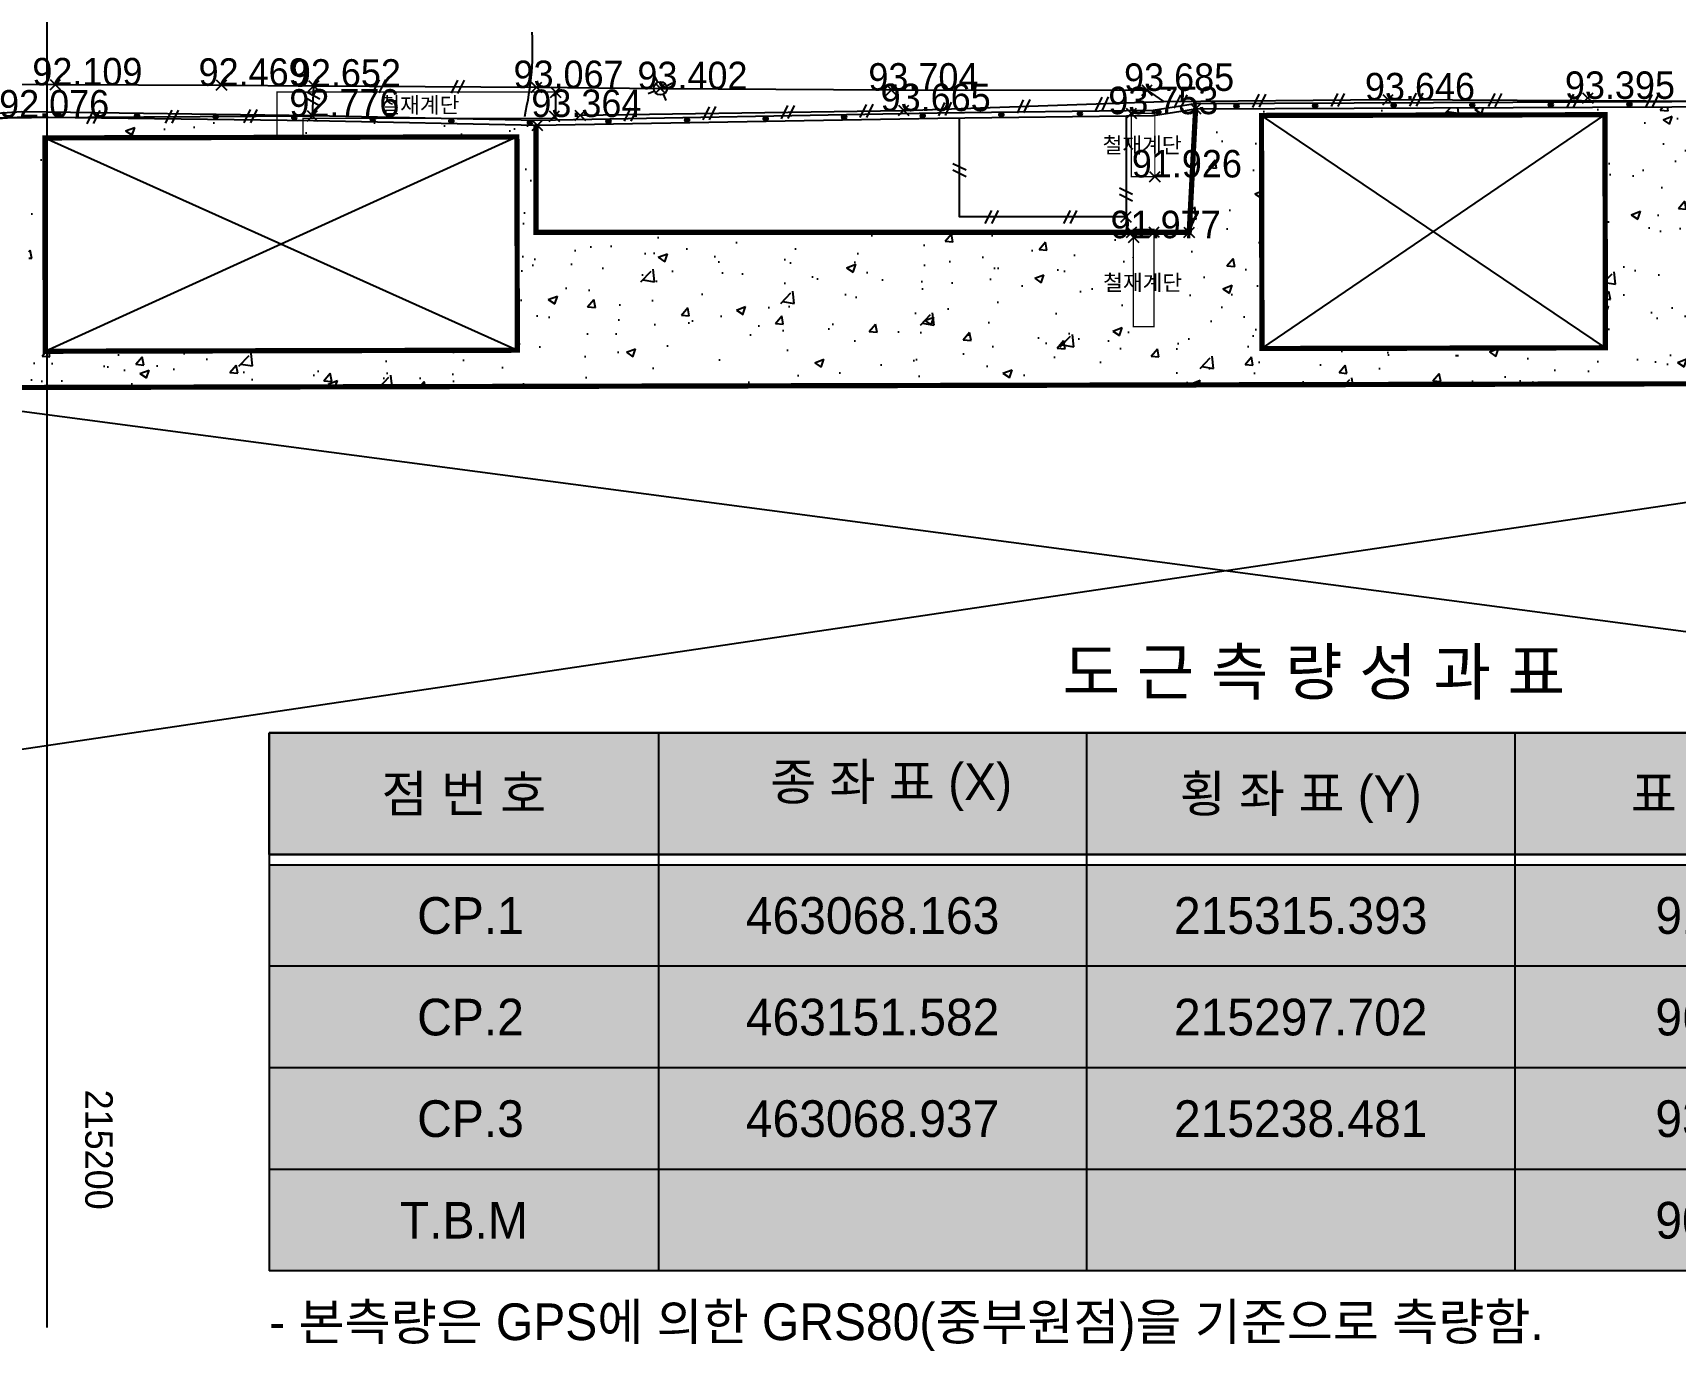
# Model space of a CAD drawing. Header units: millimetres. Extents: x 215151 to 215414, y 463007 to 463197.
# Drawn here: x 215199.5 to 215262.2, y 463008.9 to 463059.2 of the extents above; entities that cross this region are included whole.
import ezdxf
from ezdxf.enums import TextEntityAlignment as Align

# ---------------------------------------------------------------- set-up
doc = ezdxf.new("R2010")
doc.units = ezdxf.units.MM
doc.header["$MEASUREMENT"] = 0
doc.header["$PDMODE"] = 3
doc.header["$PDSIZE"] = 0.2
doc.linetypes.add('DASHED2', pattern=[0.375, 0.25, -0.125])
doc.layers.get('DEFPOINTS').update_dxf_attribs({"color": 155})
for name, color, linetype in [('-$-0-범례', 7, 'Continuous'), ('1M(48)', 48, 'Continuous'), ("CON'C(31)", 31, 'Continuous'), ('PTANNOTELE', 7, 'Continuous'), ('PTLAYER', 1, 'Continuous'), ('TEXT', 7, 'Continuous'), ('가로등(32)', 32, 'Continuous'), ('도각선(5)', 5, 'Continuous'), ('아스팔트도로(1)', 1, 'Continuous'), ('옹벽(4)', 4, 'Continuous'), ('조립식건물(40)', 40, 'Continuous'), ('현황선', 7, 'Continuous'), ('휀스(70)', 70, 'Continuous')]:
    doc.layers.add(name, color=color, linetype=linetype)
doc.styles.add('돋음', font='Dotum.ttf')
pattern_1 = [(50, (0, 0), (3.586300913, -0.313760675), [0.375, -4.125]), (355, (0, 0), (-0.693756668, 3.760960669), [0.3, -3.3]), (100.45144446, (0.299, -0.026), (2.892544234, 3.447199955), [0.31870096, -3.50571056]), (46.1842, (0, 1), (5.336206653, -0.827596404), [0.5625, -6.1875]), (96.6356355, (0.4447, 0.931), (4.67330973, 4.870593004), [0.47805171, -5.2585688]), (351.184164, (0, 1), (4.673309725, 4.870593), [0.45, -4.950000005]), (21, (0.5, 0.75), (2.98453526, -2.013094453), [0.375, -4.125]), (326, (0.5, 0.75), (1.21657666, 3.625750225), [0.3, -3.3]), (71.45144474, (0.7487, 0.5822), (4.201111884, 1.612655764), [0.31870095, -3.50571056]), (37.5, (0, 0), (0.0607992766, 1.664469269), [0, -3.26, 0, -3.35, 0, -3.3125]), (7.5, (0, 0), (1.315347687, 1.9720585594), [0, -1.91, 0, -3.185, 0, -1.2625]), (327.5, (-1.115, 0), (2.669112181, -0.1127743587), [0, -1.25, 0, -3.9, 0, -5.175]), (317.5, (-1.615, 0), (2.915930847, 0.500524912), [0, -1.625, 0, -2.59, 0, -3.675])]

# ---------------------------------------------------------------- blocks, each defined once
blk = doc.blocks.new('I1')
at = {"layer": '옹벽(4)'}
blk.add_hatch(color=256, dxfattribs=at).paths.add_polyline_path([(-0.084, 0, 1), (0.085, 0, 1)])
blk.add_circle((0, 0), 0.0846, dxfattribs=at)
blk = doc.blocks.new('P')
at = {"layer": '휀스(70)', "linetype": 'Continuous'}
for points in [[(-0.25, -0.25), (0, 0.25)], [(0, -0.25), (0.25, 0.25)]]:
    blk.add_lwpolyline(points, dxfattribs=at)
blk = doc.blocks.new('F')
at = {"layer": '가로등(32)'}
for p, q in [((-0.19, 0.42), (-0.35, 0.77)), ((0.42, 0.19), (0.77, 0.35)), ((-0.42, -0.19), (-0.77, -0.35)), ((0.19, -0.42), (0.35, -0.77))]:
    blk.add_line(p, q, dxfattribs=at)
blk.add_circle((0, 0), 0.42, dxfattribs=at)
blk = doc.blocks.new('A$C8a2d4896')
at = {"layer": '-$-0-범례'}
blk.add_hatch(color=254, dxfattribs=at).paths.add_polyline_path([(0, 20.553), (79.765, 20.553), (79.765, 15.899), (0, 15.9)])
at = {"layer": '-$-0-범례', "true_color": 0xffffff}
blk.add_hatch(color=7, dxfattribs=at).paths.add_polyline_path([(-0.001, 0), (79.765, 0), (79.765, 15.512), (0, 15.512)])
at = {"layer": '-$-0-범례', "color": 254}
blk.add_line((0, 20.553), (79.765, 20.553), dxfattribs=at)
at = {"layer": '-$-0-범례', "color": 1}
for p, q in [((79.765, 20.553), (0, 20.553)), ((14.865, 20.553), (14.866, 0)), ((31.209, 20.553), (31.209, 0)), ((47.553, 20.553), (47.553, 0)), ((0, 15.9), (79.765, 15.899)), ((0, 15.512), (79.765, 15.512)), ((79.765, 11.634), (0, 11.634)), ((79.765, 7.756), (0, 7.756)), ((79.765, 3.878), (0, 3.878)), ((79.765, 0), (-0.001, 0))]:
    blk.add_line(p, q, dxfattribs=at)
blk.add_lwpolyline([(0, 20.553), (0, 0)], dxfattribs=at)
blk.add_lwpolyline([(0, 20.553), (79.765, 20.553), (79.765, 15.899), (0, 15.9)], close=True, dxfattribs=at)
at = {"layer": '-$-0-범례', "color": 3, "style": '돋음'}
for s, height, p in [('도 근 측 량 성 과 표', 1.75, (39.883, 22.88)), (' CP.1', 1.4004, (7.432, 13.573)), ('463068.163', 1.4004, (23.037, 13.573)), ('215315.393', 1.4004, (39.381, 13.573)), ('91.550', 1.4004, (55.724, 13.573)), (' CP.2', 1.4004, (7.432, 9.695)), ('463151.582', 1.4004, (23.037, 9.695)), ('215297.702', 1.4004, (39.381, 9.695)), ('96.118', 1.4004, (55.724, 9.695)), (' CP.3', 1.4004, (7.432, 5.817)), ('463068.937', 1.4004, (23.037, 5.817)), ('215238.481', 1.4004, (39.381, 5.817)), ('93.812', 1.4004, (55.724, 5.817)), ('T.B.M', 1.4004, (7.432, 1.939)), ('90.972', 1.4004, (55.724, 1.939))]:
    blk.add_text(s, height=height, dxfattribs=at).set_placement(p, align=Align.MIDDLE_CENTER)
at = {"layer": '-$-0-범례', "color": 5, "style": '돋음'}
blk.add_text('종 좌 표 (X)', height=1.4, dxfattribs=at).set_placement((23.745, 17.982), align=Align.CENTER)
for s, p in [('점 번 호', (7.433, 18.226)), ('횡 좌 표 (Y)', (39.381, 18.226)), ('표 고 (H)', (55.518, 18.226))]:
    blk.add_text(s, height=1.4, dxfattribs=at).set_placement(p, align=Align.MIDDLE_CENTER)
at = {"layer": '-$-0-범례', "color": 3, "style": '돋음'}
blk.add_text('- 본측량은 GPS에 의한 GRS80(중부원점)을 기준으로 측량함.', height=1.40039, dxfattribs=at).set_placement((-0.001, -1.939), align=Align.MIDDLE_LEFT)

msp = doc.modelspace()

# ---------------------------------------------------------------- hatches: boundary and pattern name
at = {"layer": "CON'C(31)"}
h = msp.add_hatch(dxfattribs=at)
h.set_pattern_fill('AR-CONC', color=256, scale=0.5)
h.set_pattern_definition(pattern_1)
h.paths.add_polyline_path([(215274.01067, 463056.44938), (215265.07065, 463056.37631), (215243.85739, 463056.29299), (215243.6139, 463051.57603), (215243.19078, 463051.57603), (215242.60612, 463045.74451), (215271.24704, 463045.80845)])
h.paths.add_polyline_path([(215259.50481, 463047.16423), (215246.39207, 463047.13495), (215246.3722, 463056.03393), (215259.48495, 463056.06321)], flags=16)
h.paths.add_polyline_path([(215295.01612, 463049.55314), (215295.20595, 463050.10411), (215295.13585, 463050.19505), (215295.064, 463050.30199), (215294.99857, 463050.41298), (215294.93906, 463050.52726), (215294.88488, 463050.64416), (215294.83541, 463050.76314), (215294.79006, 463050.88375), (215294.74823, 463051.00563), (215294.70934, 463051.12848), (215294.67286, 463051.25207), (215294.63829, 463051.3762), (215294.60514, 463051.50072), (215294.57296, 463051.6255), (215294.54129, 463051.75041), (215294.50971, 463051.87534), (215294.4778, 463052.00018), (215294.44512, 463052.12483), (215294.41126, 463052.24916), (215294.37577, 463052.37303), (215294.3382, 463052.49629), (215294.29809, 463052.61874), (215294.25517, 463052.74024), (215294.20951, 463052.86074), (215294.16127, 463052.98022), (215294.11059, 463053.09869), (215294.05763, 463053.21616), (215294.00255, 463053.33265), (215293.94551, 463053.4482), (215293.88668, 463053.56284), (215293.82623, 463053.67664), (215293.76432, 463053.78965), (215293.70112, 463053.90195), (215293.6368, 463054.0136), (215293.57152, 463054.1247), (215293.50544, 463054.23533), (215293.43872, 463054.34557), (215293.37153, 463054.45552), (215293.30402, 463054.56528), (215293.23635, 463054.67494), (215289.52591, 463056.5762), (215274.01067, 463056.44938), (215271.24704, 463045.80845), (215290.49608, 463045.85143), (215290.49608, 463047.06099), (215292.98407, 463047.06099), (215292.98407, 463045.85698), (215293.58048, 463045.85832), (215293.61442, 463030.65385), (215297.08144, 463031.04746), (215296.97409, 463043.66128), (215297.17408, 463043.66298), (215297.8598, 463044.35139), (215298.11379, 463044.60727), (215294.07614, 463047.2385)])
h.paths.add_polyline_path([(215277.43147, 463048.62444), (215277.41482, 463056.08152), (215290.05581, 463056.10974), (215290.0597, 463054.36556), (215291.10311, 463054.36789), (215291.11206, 463050.36158), (215290.06864, 463050.35925), (215290.07245, 463048.65266)], flags=16)
h.paths.add_polyline_path([(215290.56254, 463049.48776, -1), (215291.46254, 463049.48776, -1)], flags=16)
h.paths.add_polyline_path([(215293.73749, 463047.94653, -1), (215292.83749, 463047.94653, -1)], flags=16)
h.paths.add_polyline_path([(215240.2692, 463049.13908), (215243.40221, 463049.13908), (215243.40221, 463050.16923), (215240.2692, 463050.16923)], flags=9)
h.paths.add_polyline_path([(215292.82586, 463047.54339), (215293.74911, 463047.54339), (215293.74911, 463048.34968), (215292.82586, 463048.34968)], flags=24)
h.paths.add_polyline_path([(215290.57025, 463049.14262), (215291.45483, 463049.14262), (215291.45483, 463049.8329), (215290.57025, 463049.8329)], flags=24)
h = msp.add_hatch(dxfattribs=at)
h.set_pattern_fill('AR-CONC', color=256, scale=0.5)
h.set_pattern_definition(pattern_1)
h.paths.add_polyline_path([(215241.47758, 463051.57603), (215218.67564, 463051.57603), (215218.67564, 463055.66003), (215210.17795, 463055.8376), (215209.78518, 463055.84283), (215209.78518, 463055.19857), (215217.93689, 463055.21677), (215217.94553, 463055.2207), (215217.96372, 463047.07148), (215199.94113, 463047.03124), (215199.92294, 463055.17655), (215208.78518, 463055.19634), (215208.78518, 463055.85616), (215200.66221, 463055.96439), (215198.56427, 463055.95208), (215193.03122, 463055.57268), (215193.03225, 463055.11189), (215193.11553, 463055.00477), (215193.11693, 463055.24413), (215199.3016, 463055.25794), (215199.31998, 463047.02448), (215193.06904, 463047.01052), (215192.21387, 463045.632), (215242.60612, 463045.74451), (215243.19078, 463051.57603), (215242.26717, 463051.57603), (215242.26717, 463047.97021), (215241.47758, 463047.97021)])
h.paths.add_polyline_path([(215240.2692, 463049.13908), (215243.40221, 463049.13908), (215243.40221, 463050.16923), (215240.2692, 463050.16923)], flags=9)

# ---------------------------------------------------------------- linework, layer by layer
at = {"layer": '1M(48)', "elevation": 93}
msp.add_lwpolyline([(215218.52095, 463059.20999), (215218.52834, 463058.99326), (215218.52834, 463058.99326), (215218.53259, 463058.77645), (215218.53259, 463058.77645), (215218.53346, 463058.5596), (215218.53346, 463058.5596), (215218.53073, 463058.34276), (215218.53073, 463058.34276), (215218.52416, 463058.12601), (215218.52416, 463058.12601), (215218.51355, 463057.90942), (215218.51355, 463057.90942), (215218.49869, 463057.69308), (215218.49869, 463057.69308), (215218.4794, 463057.4771), (215218.4794, 463057.4771), (215218.45551, 463057.26157), (215218.45551, 463057.26157), (215218.42689, 463057.04662), (215218.42689, 463057.04662), (215218.39398, 463056.83228), (215218.39398, 463056.83228), (215218.35767, 463056.6185), (215218.35767, 463056.6185), (215218.31886, 463056.40515), (215218.31886, 463056.40515), (215218.2784, 463056.19211), (215218.2784, 463056.19211), (215218.23712, 463055.97922)], dxfattribs=at)
at = {"layer": 'PTLAYER'}
for p in [(215200.32504, 463057.2123, 92.10882), (215206.67088, 463057.19692, 92.46856), (215210.1938, 463057.16362, 92.6518), (215218.69493, 463057.10959, 93.06672), (215219.42723, 463056.92437, 93.27603), (215223.42502, 463057.06749, 93.40174), (215232.24124, 463057.01233, 93.7042), (215242.00417, 463057.0022, 93.68545), (215243.85739, 463056.29299, 93.93767), (215251.19951, 463056.6406, 93.64621), (215258.83385, 463056.69724, 93.395), (215210.13714, 463056.01996, 92.77623), (215218.72579, 463055.65898, 93.1262), (215219.37522, 463056.00547, 93.36374), (215220.36243, 463056.04174, 93.35486), (215232.71013, 463056.22941, 93.66506), (215241.40297, 463056.11358, 93.75282), (215242.30069, 463053.69716, 91.92606), (215241.20245, 463052.16096, 91.9848), (215241.41606, 463051.57603, 91.99294), (215241.48972, 463051.37776, 91.97748), (215242.26717, 463051.5848, 91.98881), (215243.61355, 463051.56928, 91.99529)]:
    msp.add_point(p, dxfattribs=at)
at = {"layer": '도각선(5)'}
msp.add_lwpolyline([(215200, 463192.39482), (215200, 463009.76209)], dxfattribs=at)
at = {"layer": '아스팔트도로(1)'}
msp.add_lwpolyline([(215192.38317, 463050.02883), (215191.88679, 463051.55388), (215191.39351, 463052.63688), (215191.04649, 463053.44673), (215191.03559, 463054.36998), (215192.57911, 463055.99366, -0.14471877), (215195.65388, 463057.24591), (215200.32504, 463057.2123), (215206.67088, 463057.19692), (215210.1938, 463057.16362), (215218.69493, 463057.10959), (215223.42502, 463057.06749), (215232.24124, 463057.01233), (215242.00417, 463057.0022), (215242.62736, 463056.56206)], format="xyb", dxfattribs=at)
at = {"layer": '옹벽(4)'}
for points in [[(215191.39306, 463052.83688), (215192.83732, 463052.8401), (215192.8308, 463055.7594), (215199.05034, 463056.18588), (215210.18137, 463056.03757), (215218.72607, 463055.85902), (215234.01004, 463056.13579), (215242.23767, 463056.23736), (215243.84116, 463056.49293), (215265.06944, 463056.5763), (215289.5734, 463056.77659), (215296.34017, 463053.30926)], [(215191.39351, 463052.63688), (215193.03777, 463052.64055), (215193.03122, 463055.57268), (215199.05585, 463055.98579), (215210.17795, 463055.8376), (215218.72579, 463055.65898), (215234.01308, 463055.93581), (215242.25474, 463056.03756), (215243.85739, 463056.29299), (215265.07065, 463056.37631), (215289.52591, 463056.5762), (215296.24896, 463053.13126)]]:
    msp.add_lwpolyline(points, dxfattribs=at)
at = {"layer": '옹벽(4)', "const_width": 0.2}
msp.add_lwpolyline([(215218.67564, 463055.66003), (215218.67564, 463051.57603), (215243.6139, 463051.57603), (215243.85739, 463056.29299)], dxfattribs=at)
at = {"layer": '조립식건물(40)', "const_width": 0.2}
for points in [[(215259.50481, 463047.16423), (215246.39207, 463047.13495), (215246.3722, 463056.03393), (215259.48495, 463056.06321)], [(215199.92294, 463055.17655), (215217.94553, 463055.21679), (215217.96372, 463047.07148), (215199.94113, 463047.03124)]]:
    msp.add_lwpolyline(points, close=True, dxfattribs=at)
at = {"layer": '조립식건물(40)'}
for points in [[(215259.50481, 463047.16423), (215246.3722, 463056.03393)], [(215246.39207, 463047.13495), (215259.48495, 463056.06321)], [(215199.92294, 463055.17655), (215217.96372, 463047.07148)], [(215199.94113, 463047.03124), (215217.95947, 463055.22704)], [(215192.24691, 463030.83234), (215293.58048, 463045.85832)], [(215293.61096, 463032.20424), (215192.21387, 463045.632)]]:
    msp.add_lwpolyline(points, dxfattribs=at)
at = {"layer": '조립식건물(40)', "const_width": 0.2}
msp.add_lwpolyline([(215192.24781, 463030.42754), (215192.21387, 463045.632), (215293.58048, 463045.85832), (215293.61442, 463030.65385)], dxfattribs=at)
at = {"layer": '현황선', "linetype": 'DASHED2', "ltscale": 3, "const_width": 0.05}
for points in [[(215219.42723, 463056.92437), (215208.78518, 463056.92437), (215208.78518, 463055.19634)], [(215219.42723, 463055.92437), (215209.78518, 463055.92437), (215209.78518, 463055.19857)]]:
    msp.add_lwpolyline(points, dxfattribs=at)
at = {"layer": '현황선'}
msp.add_lwpolyline([(215219.42723, 463055.92437), (215219.42723, 463056.92437)], dxfattribs=at)
at = {"layer": '현황선', "linetype": 'DASHED2', "ltscale": 3, "const_width": 0.05}
for points in [[(215242.30069, 463053.69716), (215241.40297, 463053.69716), (215241.40297, 463056.11358), (215242.30069, 463056.11358)], [(215242.26717, 463051.68108), (215241.47758, 463051.68108), (215241.47758, 463047.97021), (215242.26717, 463047.97021)]]:
    msp.add_lwpolyline(points, close=True, dxfattribs=at)
at = {"layer": '휀스(70)'}
for points in [[(215192.96894, 463055.91926), (215210.13714, 463056.01996), (215210.1938, 463057.16362), (215218.69493, 463057.10959)], [(215220.36243, 463056.04174), (215232.71013, 463056.22941), (215242.62736, 463056.56206), (215251.19951, 463056.6406), (215263.53081, 463056.57534), (215277.0966, 463056.75889), (215289.92859, 463056.94439), (215296.39431, 463053.42583)], [(215241.20245, 463056.02456), (215241.20245, 463052.16096), (215234.84552, 463052.16096), (215234.84552, 463055.94609)]]:
    msp.add_lwpolyline(points, dxfattribs=at)

# ---------------------------------------------------------------- block references
at = {"layer": 'PTANNOTELE'}
msp.add_blockref('A$C8a2d4896', (215208.48879, 463011.91483), dxfattribs=at)
at = {"layer": '가로등(32)', "xscale": 0.6, "yscale": 0.6, "zscale": 0.6}
msp.add_blockref('F', (215223.42502, 463057.06749), dxfattribs=at)
at = {"layer": '옹벽(4)'}
for p, rotation in [((215245.42042, 463056.39913), 0.2250239063509547), ((215248.4204, 463056.41092), 0.2250239063509547), ((215251.42037, 463056.4227), 0.2250239063509547), ((215254.42035, 463056.43448), 0.2250239063509547), ((215257.42033, 463056.44626), 0.2250239063509547), ((215260.4203, 463056.45804), 0.2250239063509547), ((215200.44653, 463056.06727), 359.2366411719867), ((215203.44626, 463056.0273), 359.2366411719867), ((215206.446, 463055.98733), 359.2366411719867), ((215209.44573, 463055.94736), 359.2366411719867), ((215212.44517, 463055.89024), 358.8028845788314), ((215215.44451, 463055.82757), 358.8028845788314), ((215221.44335, 463055.80821), 1.037432250450436), ((215224.44286, 463055.86252), 1.037432250450436), ((215227.44237, 463055.91684), 1.037432250450436), ((215230.44188, 463055.97116), 1.037432250450436), ((215233.44139, 463056.02547), 1.037432250450436), ((215236.44111, 463056.06579), 0.7073017454261741), ((215239.44088, 463056.10283), 0.7073017454261741), ((215242.43824, 463056.16807), 9.05594669151715), ((215218.44386, 463055.76489), 358.8028845788314)]:
    msp.add_blockref('I1', p, dxfattribs=dict(at, rotation=rotation))
at = {"layer": '휀스(70)'}
for p, rotation in [((215212.69505, 463057.14772), 359.635912343062), ((215215.69499, 463057.12866), 359.635912343062), ((215210.16912, 463056.66553), 87.16354374236751), ((215234.29749, 463056.28265), 1.92114176582256), ((215237.29581, 463056.38322), 1.92114176582256), ((215240.29412, 463056.48379), 1.92114176582256), ((215243.29278, 463056.56815), 0.5249763128917615), ((215246.29265, 463056.59564), 0.5249763128917615), ((215249.29253, 463056.62313), 0.5249763128917615), ((215252.29243, 463056.63482), 359.6967601361234), ((215255.29239, 463056.61894), 359.6967601361234), ((215258.29235, 463056.60306), 359.6967601361234), ((215261.29231, 463056.58719), 359.6967601361234), ((215201.78364, 463055.97096), 0.3360587209167369), ((215204.78359, 463055.98856), 0.3360587209167369), ((215207.78354, 463056.00616), 0.3360587209167369), ((215222.29959, 463056.07118), 0.8707388752052343), ((215225.29924, 463056.11677), 0.8707388752052343), ((215228.29889, 463056.16236), 0.8707388752052343), ((215231.29855, 463056.20795), 0.8707388752052343), ((215234.84552, 463053.94043), 90), ((215241.20245, 463053.02456), 270), ((215236.06605, 463052.16096), 180), ((215239.06605, 463052.16096), 180)]:
    msp.add_blockref('P', p, dxfattribs=dict(at, rotation=rotation))

# ---------------------------------------------------------------- texts
at = {"layer": 'DEFPOINTS', "style": '돋음'}
for s, p in [('92.109', (215199.4484, 463057.18134)), ('92.652', (215209.31717, 463057.13265)), ('93.067', (215217.8183, 463057.07863)), ('93.704', (215231.36461, 463056.98137)), ('93.685', (215241.12754, 463056.97123)), ('93.665', (215231.83349, 463056.19844)), ('93.395', (215257.95722, 463056.66628)), ('92.776', (215209.2605, 463055.989)), ('91.926', (215241.42406, 463053.6662))]:
    msp.add_text(s, height=1.05, dxfattribs=at).set_placement(p)
at = {"layer": 'PTANNOTELE', "style": '돋음'}
for s, p in [('92.469', (215205.79425, 463057.16596)), ('93.402', (215222.54838, 463057.03653)), ('93.753', (215240.52634, 463056.08261)), ('93.646', (215250.32288, 463056.60964)), ('92.076', (215198.17922, 463055.95483)), ('93.364', (215218.49859, 463055.97451)), ('91.977', (215240.61308, 463051.34679))]:
    msp.add_text(s, height=1.05, dxfattribs=at).set_placement(p)
at = {"layer": 'TEXT', "linetype": 'Continuous', "style": '돋음'}
for p in [(215214.24125, 463056.13363), (215241.81624, 463054.60249), (215241.83571, 463049.35333)]:
    msp.add_text('철재계단', height=0.6, dxfattribs=at).set_placement(p, align=Align.CENTER)
at = {"layer": 'TEXT', "color": 4, "linetype": 'Continuous', "style": '돋음'}
msp.add_text('215200', height=1.05, rotation=270, dxfattribs=at).set_placement((215201.46655, 463016.54741), align=Align.CENTER)

doc.saveas('drawing.dxf')
